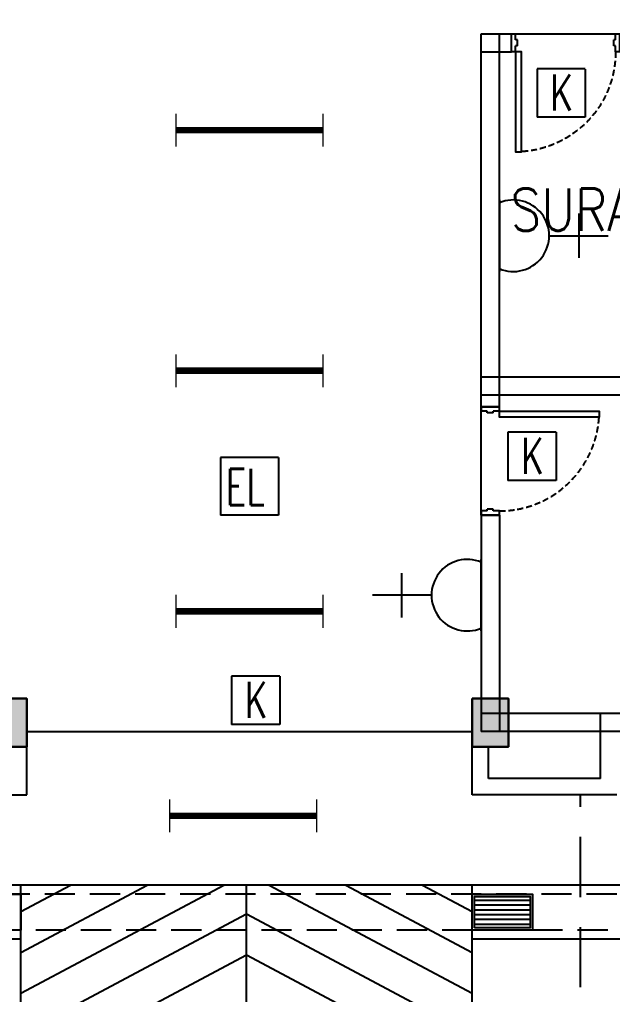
# Model space of a CAD drawing. Header units: inches. Extents: x 16928 to 514628, y -1471 to 241387.
# Drawn here: x 59304 to 64228, y 23425 to 31530 of the extents above; entities that cross this region are included whole.
import ezdxf
from ezdxf.enums import TextEntityAlignment as Align

# ---------------------------------------------------------------- set-up
doc = ezdxf.new("R2010")
doc.units = ezdxf.units.IN
doc.header["$MEASUREMENT"] = 0
doc.linetypes.add('DASHED', pattern=[0.75, 0.5, -0.25])
doc.linetypes.add('DASHED2', pattern=[0.375, 0.25, -0.125])
doc.layers.add('COLUMN', color=8, linetype='Continuous', lineweight=30)
doc.layers.add('t3', color=8, linetype='Continuous', lineweight=25)
for name, color, linetype in [('DOOR', 2, 'Continuous'), ('drain', 8, 'Continuous'), ('dxt_text', 4, 'Continuous'), ('ELECT', 6, 'Continuous'), ('FITTING', 8, 'Continuous'), ('kerb', 8, 'Continuous'), ('LW', 2, 'Continuous'), ('MSGRATING', 8, 'Continuous'), ('ROOF', 2, 'Continuous'), ('TB', 8, 'Continuous'), ('tiles', 8, 'Continuous'), ('WALL', 1, 'Continuous')]:
    doc.layers.add(name, color=color, linetype=linetype)
doc.styles.add('LAILA', font='romans.shx', dxfattribs={"width": 0.85})
doc.styles.add('ROMANS', font='ROMANS', dxfattribs={"width": 0.7})

# ---------------------------------------------------------------- blocks, each defined once
blk = doc.blocks.new('Dp900')
at = {"layer": 'DOOR', "color": 4}
for p, q in [((35, 150), (0, 150)), ((35, 150), (35, 100)), ((50, 100), (35, 100)), ((50, 100), (50, 50)), ((850, 100), (850, 50)), ((865, 100), (850, 100)), ((900, 150), (865, 150)), ((865, 150), (865, 100)), ((0, 0), (35, 0)), ((50, 50), (35, 50)), ((35, 50), (35, 0)), ((865, 50), (850, 50)), ((865, 50), (865, 0)), ((865, 0), (900, 0))]:
    blk.add_line(p, q, dxfattribs=at)
at = {"layer": 'DOOR', "color": 1}
for p, q in [((0, 150), (0, 0)), ((0, 150), (0, 0)), ((900, 150), (900, 0)), ((900, 150), (900, 0))]:
    blk.add_line(p, q, dxfattribs=at)
at = {"layer": 'DOOR'}
blk.add_lwpolyline([(35, 150), (35, 980), (85, 980), (85, 150)], close=True, dxfattribs=at)
at = {"layer": 'DOOR', "color": 9, "linetype": 'DASHED', "ltscale": 100}
blk.add_arc((35, 150), 830, 360, 86.54636, dxfattribs=at)
blk = doc.blocks.new('1 X 8W EL')
at = {"layer": 'ELECT', "color": 6}
for p, q in [((-240, 240), (-240, -240)), ((240, 240), (-240, 240)), ((240, 240), (240, -240)), ((240, -240), (-240, -240))]:
    blk.add_line(p, q, dxfattribs=at)
at = {"layer": 'ELECT', "color": 6, "style": 'ROMANS', "width": 0.7}
blk.add_text('EL', height=300, dxfattribs=at).set_placement((-196.2, -155.6))
blk = doc.blocks.new('YBC 1X36')
at = {"layer": 'FITTING', "color": 3}
for points, const_width in [([(-610, 137.6), (-610, -137.6)], 10.9), ([(610, 137.6), (610, -137.6)], 10.9), ([(-610, 0), (610, 0)], 54.6)]:
    blk.add_lwpolyline(points, dxfattribs=dict(at, const_width=const_width))
blk = doc.blocks.new('1 X 8W KELUAR')
at = {"layer": 'ELECT', "color": 5}
for p, q in [((-160, 161), (-160, -240)), ((240, 161), (-160, 161)), ((240, 160), (240, -240)), ((240, -240), (-160, -240))]:
    blk.add_line(p, q, dxfattribs=at)
at = {"layer": 'ELECT', "color": 5, "style": 'ROMANS', "width": 0.7}
blk.add_text('K', height=300, dxfattribs=at).set_placement((-50.3, -185.3))
blk = doc.blocks.new('13A SSO 300mm')
at = {"layer": 'ELECT', "color": 6}
for p, q in [((0, 413.8), (0, 904.4)), ((-184, 659.1), (184, 659.1)), ((-297.4, 0), (297.4, 0))]:
    blk.add_line(p, q, dxfattribs=at)
blk.add_arc((0, 116.3), 297.4, 336.97635, 203.02365, dxfattribs=at)

msp = doc.modelspace()

# ---------------------------------------------------------------- linework, layer by layer
at = {"layer": 'COLUMN'}
for points in [[(59063.6, 25885.5), (59363.6, 25885.5), (59363.6, 25485.5), (59063.6, 25485.5)], [(63063.6, 25885.5), (63363.6, 25885.5), (63363.6, 25485.5), (63063.6, 25485.5)]]:
    msp.add_lwpolyline(points, close=True, dxfattribs=at)
for points in [[(59063.6, 25885.5), (59363.6, 25885.5), (59063.6, 25485.5), (59363.6, 25485.5)], [(63063.6, 25885.5), (63363.6, 25885.5), (63063.6, 25485.5), (63363.6, 25485.5)]]:
    msp.add_solid(points, dxfattribs=at)
at = {"layer": 'drain', "linetype": 'DASHED2', "ltscale": 1000}
for points in [[(55863.6, 60410.5), (66938.6, 60410.5), (66938.6, 57910.5), (70938.6, 57910.5), (70938.6, 42460.5), (68938.6, 42460.5), (68938.6, 39485.5), (72438.6, 39485.5), (72438.6, 30960.5), (70938.6, 30960.5), (70938.6, 23960.5), (45988.6, 23960.5), (45988.6, 34410.5)], [(55863.6, 60110.5), (66638.6, 60110.5), (66638.6, 57610.5), (70638.6, 57610.5), (70638.6, 42760.5), (68638.6, 42760.5), (68638.6, 39185.5), (72138.6, 39185.5), (72138.6, 31260.5), (70638.6, 31260.5), (70638.6, 24260.5), (46288.6, 24260.5), (46288.6, 34110.5)]]:
    msp.add_lwpolyline(points, dxfattribs=at)
at = {"layer": 'kerb'}
for p, q in [((59313.6, 21735.5), (59313.6, 24335.5)), ((63063.6, 21735.5), (63063.6, 24335.5))]:
    msp.add_line(p, q, dxfattribs=at)
at = {"layer": 'LW'}
for p, q in [((63388.6, 31410.5), (64288.6, 31410.5)), ((63138.6, 27410.5), (63138.6, 28310.5)), ((59363.6, 25610.5), (63063.6, 25610.5)), ((59313.6, 24335.5), (46363.6, 24335.5)), ((70563.6, 24335.5), (59313.6, 24335.5)), ((71013.6, 23885.5), (63063.6, 23885.5))]:
    msp.add_line(p, q, dxfattribs=at)
msp.add_lwpolyline([(59313.6, 23885.5), (45913.6, 23885.5), (45913.6, 34485.5)], dxfattribs=at)
at = {"layer": 'MSGRATING'}
for p, q in [((63083.6, 24210.5), (63543.6, 24210.5)), ((63083.6, 24170.5), (63543.6, 24170.5)), ((63083.6, 24130.5), (63543.6, 24130.5)), ((63083.6, 24090.5), (63543.6, 24090.5)), ((63083.6, 24050.5), (63543.6, 24050.5)), ((63083.6, 24010.5), (63543.6, 24010.5))]:
    msp.add_line(p, q, dxfattribs=at)
for points in [[(58813.6, 23960.5), (58813.6, 24260.5), (59313.6, 24260.5), (59313.6, 23960.5)], [(63063.6, 23960.5), (63063.6, 24260.5), (63563.6, 24260.5), (63563.6, 23960.5)], [(63083.6, 23980.5), (63083.6, 24240.5), (63543.6, 24240.5), (63543.6, 23980.5)]]:
    msp.add_lwpolyline(points, close=True, dxfattribs=at)
at = {"layer": 'ROOF', "linetype": 'DASHED2', "ltscale": 2000}
msp.add_line((63963.6, 22735.5), (63963.6, 25085.5), dxfattribs=at)
at = {"layer": 'tiles'}
msp.add_line((61188.6, 21735.5), (61188.6, 24335.5), dxfattribs=at)
for points in [[(59313.6, 23435.5), (61001.1, 24335.5)], [(59313.6, 23775.5), (60363.6, 24335.5)], [(59313.6, 24115.5), (59726.1, 24335.5)], [(61376.1, 24335.5), (63063.6, 23435.5)], [(62013.6, 24335.5), (63063.6, 23775.5)], [(62651.1, 24335.5), (63063.6, 24115.5)], [(59313.6, 23095.5), (61188.6, 24095.5), (63063.6, 23095.5)], [(59313.6, 22755.5), (61188.6, 23755.5), (63063.6, 22755.5)]]:
    msp.add_lwpolyline(points, dxfattribs=at)
at = {"layer": 'WALL'}
for p, q in [((63138.6, 31410.5), (63388.6, 31410.5)), ((63138.6, 28310.5), (63138.6, 31410.5)), ((63288.6, 28310.5), (63288.6, 31410.5)), ((63388.6, 31260.5), (63388.6, 31410.5)), ((63138.6, 31260.5), (63388.6, 31260.5)), ((63138.6, 28560.5), (69288.6, 28560.5)), ((63138.6, 28410.5), (69288.6, 28410.5)), ((63138.6, 28310.5), (63288.6, 28310.5)), ((63138.6, 27410.5), (63138.6, 25610.5)), ((63138.6, 27410.5), (63288.6, 27410.5)), ((63288.6, 27410.5), (63288.6, 25610.5)), ((64688.6, 25760.5), (63138.6, 25760.5)), ((64128.6, 25220.5), (64128.6, 25760.5)), ((64688.6, 25610.5), (63138.6, 25610.5)), ((59363.6, 25085.5), (59363.6, 25485.5)), ((63063.6, 25085.5), (63063.6, 25485.5)), ((63198.6, 25220.5), (63198.6, 25490.5)), ((64128.6, 25220.5), (63198.6, 25220.5)), ((58163.6, 25085.5), (59363.6, 25085.5)), ((64263.6, 25085.5), (63063.6, 25085.5))]:
    msp.add_line(p, q, dxfattribs=at)

# ---------------------------------------------------------------- block references
at = {"layer": 'DOOR', "xscale": -1, "rotation": 180}
msp.add_blockref('Dp900', (63388.6, 31410.5), dxfattribs=at)
at = {"layer": 'DOOR', "rotation": 270}
msp.add_blockref('Dp900', (63138.6, 28310.5), dxfattribs=at)
at = {"layer": 'dxt_text'}
for name, p in [('1 X 8W KELUAR', (63761.6, 30958.4)), ('YBC 1X36', (61213.6, 30610.5)), ('YBC 1X36', (61213.6, 28610.5)), ('1 X 8W KELUAR', (63519.2, 27939.1)), ('1 X 8W EL', (61213.6, 27649.9)), ('YBC 1X36', (61213.6, 26610.5)), ('1 X 8W KELUAR', (61224.9, 25910.9)), ('YBC 1X36', (61160.4, 24910.5))]:
    msp.add_blockref(name, p, dxfattribs=at)
at = {"layer": 'TB', "color": 6, "linetype": 'Continuous'}
for p, rotation in [((63288.6, 29733), 270), ((63138.6, 26744.7), 90)]:
    msp.add_blockref('13A SSO 300mm', p, dxfattribs=dict(at, rotation=rotation))

# ---------------------------------------------------------------- texts
at = {"layer": 't3', "style": 'LAILA', "width": 0.85}
msp.add_text('SURAU (P)', height=350, dxfattribs=at).set_placement((63381.2, 30124.2), align=Align.TOP_LEFT)

doc.saveas('drawing.dxf')
